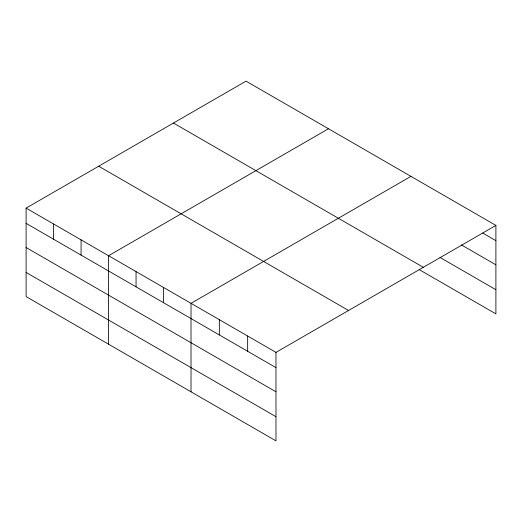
<?xml version="1.0" encoding="UTF-8"?>
<svg xmlns="http://www.w3.org/2000/svg" width="522" height="522" viewBox="0 0 522 522"><rect width="100%" height="100%" fill="white"/><g stroke="black" fill="none" stroke-linecap="round" stroke-linejoin="round"><path stroke-width="0.78" d="M275.975 391.794L275.975 352.383L26.1 208.121L26.1 296.587L275.975 440.855L275.975 391.794L26.1 247.526M419.231 269.62L495.9 313.879L495.9 225.413L246.025 81.145L26.1 208.121M328.482 128.751L108.556 255.728L108.556 344.194M410.944 176.364L191.019 303.334L191.019 391.8M275.975 352.383L495.9 225.413M482.778 233.08L495.9 240.655M461.363 244.883L495.9 264.824M439.955 257.418L495.9 289.717M173.448 123.048L423.322 267.31M98.678 166.218L348.552 310.486M26.1 223.364L275.975 367.632M26.1 272.425L275.975 416.686M247.656 336.031L247.656 351.28M219.338 319.686L219.338 334.928M163.53 287.465L163.53 302.708M136.046 271.597L136.046 286.839M81.073 239.859L81.073 255.101M53.583 223.99L53.583 239.233"/></g></svg>
